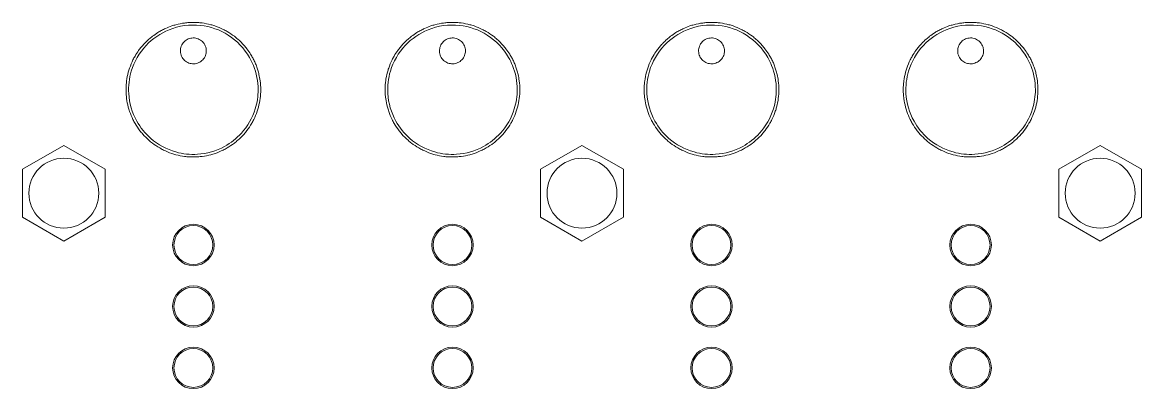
# Model space of a CAD drawing. Header units: millimetres. Extents: x 20 to 1660, y 4 to 1168.
# Drawn here: x 429.2 to 515.6, y 504.3 to 532.6 of the extents above; entities that cross this region are included whole.
import ezdxf

# ---------------------------------------------------------------- set-up
doc = ezdxf.new("R2010")
doc.units = ezdxf.units.MM
doc.header["$LTSCALE"] = 4
doc.layers.add('Visible Edges(A H Standard)', color=7, linetype='Continuous', lineweight=18)

msp = doc.modelspace()

# ---------------------------------------------------------------- linework, layer by layer
at = {"layer": 'Visible Edges(A H Standard)'}
for p, q in [((432.376, 523.05), (429.176, 521.202)), ((435.576, 521.202), (432.376, 523.05)), ((472.376, 523.05), (469.176, 521.202)), ((475.576, 521.202), (472.376, 523.05)), ((512.376, 523.05), (509.176, 521.202)), ((515.576, 521.202), (512.376, 523.05)), ((429.176, 521.202), (429.176, 517.507)), ((435.576, 517.507), (435.576, 521.202)), ((469.176, 521.202), (469.176, 517.507)), ((475.576, 517.507), (475.576, 521.202)), ((509.176, 521.202), (509.176, 517.507)), ((515.576, 517.507), (515.576, 521.202)), ((429.176, 517.507), (432.376, 515.659)), ((432.376, 515.659), (435.576, 517.507)), ((469.176, 517.507), (472.376, 515.659)), ((472.376, 515.659), (475.576, 517.507)), ((509.176, 517.507), (512.376, 515.659)), ((512.376, 515.659), (515.576, 517.507))]:
    msp.add_line(p, q, dxfattribs=at)
for centre, radius in [((432.376, 519.355), 2.7), ((472.376, 519.355), 2.7), ((512.376, 519.355), 2.7), ((442.376, 515.355), 1.6), ((442.376, 515.355), 1.5), ((462.376, 515.355), 1.6), ((462.376, 515.355), 1.5), ((482.376, 515.355), 1.6), ((482.376, 515.355), 1.5), ((502.376, 515.355), 1.6), ((502.376, 515.355), 1.5), ((442.376, 510.605), 1.6), ((442.376, 510.605), 1.5), ((462.376, 510.605), 1.6), ((462.376, 510.605), 1.5), ((482.376, 510.605), 1.6), ((482.376, 510.605), 1.5), ((502.376, 510.605), 1.6), ((502.376, 510.605), 1.5), ((442.376, 505.855), 1.6), ((442.376, 505.855), 1.5), ((462.376, 505.855), 1.6), ((462.376, 505.855), 1.5), ((482.376, 505.855), 1.6), ((482.376, 505.855), 1.5), ((502.376, 505.855), 1.6), ((502.376, 505.855), 1.5)]:
    msp.add_circle(centre, radius, dxfattribs=at)
for points, knots in [([(447.576, 527.355), (447.576, 527.129), (447.547, 526.677), (447.436, 526.119), (447.271, 525.574), (447.097, 525.154), (446.83, 524.654), (446.578, 524.276), (446.219, 523.838), (445.898, 523.517), (445.46, 523.157), (445.082, 522.903), (444.58, 522.635), (444.159, 522.461), (443.617, 522.296), (443.171, 522.207), (442.606, 522.151), (442.151, 522.151), (441.587, 522.206), (441.141, 522.294), (440.596, 522.46), (440.176, 522.634), (439.676, 522.901), (439.298, 523.153), (438.858, 523.513), (438.537, 523.835), (438.177, 524.273), (437.924, 524.651), (437.656, 525.153), (437.482, 525.573), (437.318, 526.116), (437.229, 526.561), (437.173, 527.126), (437.173, 527.581), (437.228, 528.145), (437.317, 528.591), (437.482, 529.135), (437.656, 529.556), (437.897, 530.006), (438.082, 530.293), (438.284, 530.566), (438.428, 530.741), (438.656, 530.993), (438.901, 531.23), (439.252, 531.518), (439.533, 531.712), (439.825, 531.887), (440.025, 531.994), (440.332, 532.14), (440.647, 532.265), (441.134, 532.412), (441.58, 532.501), (442.145, 532.557), (442.601, 532.558), (443.167, 532.503), (443.613, 532.414), (444.155, 532.25), (444.575, 532.076), (445.077, 531.808), (445.457, 531.555), (445.895, 531.194), (446.216, 530.873), (446.541, 530.478), (446.735, 530.198), (446.91, 529.906), (447.017, 529.705), (447.138, 529.449), (447.225, 529.241), (447.32, 528.974), (447.385, 528.756), (447.468, 528.426), (447.55, 527.977), (447.576, 527.58), (447.576, 527.355)], [-3.152413, -3.152413, -3.152413, -3.152413, -3.086738, -3.021063, -2.988225, -2.92255, -2.889712, -2.824037, -2.791199, -2.725524, -2.692686, -2.627011, -2.594174, -2.528498, -2.495661, -2.429985, -2.397148, -2.331472, -2.298635, -2.232959, -2.200122, -2.134447, -2.101609, -2.035934, -2.003096, -1.937421, -1.904583, -1.838908, -1.80607, -1.740395, -1.707557, -1.641882, -1.609044, -1.543369, -1.510531, -1.444856, -1.412018, -1.346343, -1.313506, -1.264249, -1.24783, -1.214993, -1.198574, -1.149317, -1.11648, -1.067223, -1.050804, -1.017967, -1.001548, -0.952292, -0.919454, -0.853779, -0.820941, -0.755266, -0.722428, -0.656753, -0.623915, -0.55824, -0.525402, -0.459727, -0.426889, -0.361214, -0.328376, -0.27912, -0.262701, -0.229863, -0.213445, -0.180607, -0.164188, -0.131351, -0.114932, -0.065675, 0, 0, 0, 0]), ([(447.376, 527.355), (447.376, 527.991), (447.25, 528.639), (446.927, 529.438), (446.828, 529.643), (446.314, 530.539), (445.746, 531.136), (444.419, 531.982), (443.681, 532.242), (442.099, 532.415), (441.254, 532.295), (439.833, 531.718), (439.222, 531.299), (438.204, 530.215), (437.807, 529.527), (437.419, 528.227), (437.351, 527.64), (437.429, 526.315), (437.642, 525.581), (438.286, 524.422), (438.652, 523.969), (439.643, 523.103), (440.309, 522.742), (441.566, 522.389), (442.13, 522.329), (443.42, 522.41), (444.139, 522.618), (445.268, 523.238), (445.708, 523.586), (446.567, 524.533), (446.935, 525.176), (447.301, 526.353), (447.376, 526.855), (447.376, 527.355)], [-3.152413, -3.152413, -3.152413, -3.152413, -2.95967, -2.95967, -2.891283, -2.891283, -2.649396, -2.649396, -2.419124, -2.419124, -2.170872, -2.170872, -1.954552, -1.954552, -1.721865, -1.721865, -1.546722, -1.546722, -1.321967, -1.321967, -1.148677, -1.148677, -0.925733, -0.925733, -0.756841, -0.756841, -0.536636, -0.536636, -0.369882, -0.369882, -0.151239, -0.151239, 0, 0, 0, 0]), ([(467.576, 527.355), (467.576, 527.129), (467.547, 526.677), (467.436, 526.119), (467.271, 525.574), (467.097, 525.154), (466.83, 524.654), (466.578, 524.276), (466.219, 523.838), (465.898, 523.517), (465.46, 523.157), (465.082, 522.903), (464.58, 522.635), (464.159, 522.461), (463.617, 522.296), (463.171, 522.207), (462.606, 522.151), (462.151, 522.151), (461.587, 522.206), (461.141, 522.294), (460.596, 522.46), (460.176, 522.634), (459.676, 522.901), (459.298, 523.153), (458.858, 523.513), (458.537, 523.835), (458.177, 524.273), (457.924, 524.651), (457.656, 525.153), (457.482, 525.573), (457.318, 526.116), (457.229, 526.561), (457.173, 527.126), (457.173, 527.581), (457.228, 528.145), (457.317, 528.591), (457.482, 529.135), (457.656, 529.556), (457.897, 530.006), (458.082, 530.293), (458.284, 530.566), (458.428, 530.741), (458.656, 530.993), (458.901, 531.23), (459.252, 531.518), (459.533, 531.712), (459.825, 531.887), (460.025, 531.994), (460.332, 532.14), (460.647, 532.265), (461.134, 532.412), (461.58, 532.501), (462.145, 532.557), (462.601, 532.558), (463.167, 532.503), (463.613, 532.414), (464.155, 532.25), (464.575, 532.076), (465.077, 531.808), (465.457, 531.555), (465.895, 531.194), (466.216, 530.873), (466.541, 530.478), (466.735, 530.198), (466.91, 529.906), (467.017, 529.705), (467.138, 529.449), (467.225, 529.241), (467.32, 528.974), (467.385, 528.756), (467.468, 528.426), (467.55, 527.977), (467.576, 527.58), (467.576, 527.355)], [-3.152413, -3.152413, -3.152413, -3.152413, -3.086738, -3.021063, -2.988225, -2.92255, -2.889712, -2.824037, -2.791199, -2.725524, -2.692686, -2.627011, -2.594174, -2.528498, -2.495661, -2.429985, -2.397148, -2.331472, -2.298635, -2.232959, -2.200122, -2.134447, -2.101609, -2.035934, -2.003096, -1.937421, -1.904583, -1.838908, -1.80607, -1.740395, -1.707557, -1.641882, -1.609044, -1.543369, -1.510531, -1.444856, -1.412018, -1.346343, -1.313506, -1.264249, -1.24783, -1.214993, -1.198574, -1.149317, -1.11648, -1.067223, -1.050804, -1.017967, -1.001548, -0.952292, -0.919454, -0.853779, -0.820941, -0.755266, -0.722428, -0.656753, -0.623915, -0.55824, -0.525402, -0.459727, -0.426889, -0.361214, -0.328376, -0.27912, -0.262701, -0.229863, -0.213445, -0.180607, -0.164188, -0.131351, -0.114932, -0.065675, 0, 0, 0, 0]), ([(467.376, 527.355), (467.376, 527.991), (467.25, 528.639), (466.927, 529.438), (466.828, 529.643), (466.314, 530.539), (465.746, 531.136), (464.419, 531.982), (463.681, 532.242), (462.099, 532.415), (461.254, 532.295), (459.833, 531.718), (459.222, 531.299), (458.204, 530.215), (457.807, 529.527), (457.419, 528.227), (457.351, 527.64), (457.429, 526.315), (457.642, 525.581), (458.286, 524.422), (458.652, 523.969), (459.643, 523.103), (460.309, 522.742), (461.566, 522.389), (462.13, 522.329), (463.42, 522.41), (464.139, 522.618), (465.268, 523.238), (465.708, 523.586), (466.567, 524.533), (466.935, 525.176), (467.301, 526.353), (467.376, 526.855), (467.376, 527.355)], [-3.152413, -3.152413, -3.152413, -3.152413, -2.95967, -2.95967, -2.891283, -2.891283, -2.649396, -2.649396, -2.419124, -2.419124, -2.170872, -2.170872, -1.954552, -1.954552, -1.721865, -1.721865, -1.546722, -1.546722, -1.321967, -1.321967, -1.148677, -1.148677, -0.925733, -0.925733, -0.756841, -0.756841, -0.536636, -0.536636, -0.369882, -0.369882, -0.151239, -0.151239, 0, 0, 0, 0]), ([(487.576, 527.355), (487.576, 527.129), (487.547, 526.677), (487.436, 526.119), (487.271, 525.574), (487.097, 525.154), (486.83, 524.654), (486.578, 524.276), (486.219, 523.838), (485.898, 523.517), (485.46, 523.157), (485.082, 522.903), (484.58, 522.635), (484.159, 522.461), (483.617, 522.296), (483.171, 522.207), (482.606, 522.151), (482.151, 522.151), (481.587, 522.206), (481.141, 522.294), (480.596, 522.46), (480.176, 522.634), (479.676, 522.901), (479.298, 523.153), (478.858, 523.513), (478.537, 523.835), (478.177, 524.273), (477.924, 524.651), (477.656, 525.153), (477.482, 525.573), (477.318, 526.116), (477.229, 526.561), (477.173, 527.126), (477.173, 527.581), (477.228, 528.145), (477.317, 528.591), (477.482, 529.135), (477.656, 529.556), (477.897, 530.006), (478.082, 530.293), (478.284, 530.566), (478.428, 530.741), (478.656, 530.993), (478.901, 531.23), (479.252, 531.518), (479.533, 531.712), (479.825, 531.887), (480.025, 531.994), (480.332, 532.14), (480.647, 532.265), (481.134, 532.412), (481.58, 532.501), (482.145, 532.557), (482.601, 532.558), (483.167, 532.503), (483.613, 532.414), (484.155, 532.25), (484.575, 532.076), (485.077, 531.808), (485.457, 531.555), (485.895, 531.194), (486.216, 530.873), (486.541, 530.478), (486.735, 530.198), (486.91, 529.906), (487.017, 529.705), (487.138, 529.449), (487.225, 529.241), (487.32, 528.974), (487.385, 528.756), (487.468, 528.426), (487.55, 527.977), (487.576, 527.58), (487.576, 527.355)], [-3.152413, -3.152413, -3.152413, -3.152413, -3.086738, -3.021063, -2.988225, -2.92255, -2.889712, -2.824037, -2.791199, -2.725524, -2.692686, -2.627011, -2.594174, -2.528498, -2.495661, -2.429985, -2.397148, -2.331472, -2.298635, -2.232959, -2.200122, -2.134447, -2.101609, -2.035934, -2.003096, -1.937421, -1.904583, -1.838908, -1.80607, -1.740395, -1.707557, -1.641882, -1.609044, -1.543369, -1.510531, -1.444856, -1.412018, -1.346343, -1.313506, -1.264249, -1.24783, -1.214993, -1.198574, -1.149317, -1.11648, -1.067223, -1.050804, -1.017967, -1.001548, -0.952292, -0.919454, -0.853779, -0.820941, -0.755266, -0.722428, -0.656753, -0.623915, -0.55824, -0.525402, -0.459727, -0.426889, -0.361214, -0.328376, -0.27912, -0.262701, -0.229863, -0.213445, -0.180607, -0.164188, -0.131351, -0.114932, -0.065675, 0, 0, 0, 0]), ([(487.376, 527.355), (487.376, 527.991), (487.25, 528.639), (486.927, 529.438), (486.828, 529.643), (486.314, 530.539), (485.746, 531.136), (484.419, 531.982), (483.681, 532.242), (482.099, 532.415), (481.254, 532.295), (479.833, 531.718), (479.222, 531.299), (478.204, 530.215), (477.807, 529.527), (477.419, 528.227), (477.351, 527.64), (477.429, 526.315), (477.642, 525.581), (478.286, 524.422), (478.652, 523.969), (479.643, 523.103), (480.309, 522.742), (481.566, 522.389), (482.13, 522.329), (483.42, 522.41), (484.139, 522.618), (485.268, 523.238), (485.708, 523.586), (486.567, 524.533), (486.935, 525.176), (487.301, 526.353), (487.376, 526.855), (487.376, 527.355)], [-3.152413, -3.152413, -3.152413, -3.152413, -2.95967, -2.95967, -2.891283, -2.891283, -2.649396, -2.649396, -2.419124, -2.419124, -2.170872, -2.170872, -1.954552, -1.954552, -1.721865, -1.721865, -1.546722, -1.546722, -1.321967, -1.321967, -1.148677, -1.148677, -0.925733, -0.925733, -0.756841, -0.756841, -0.536636, -0.536636, -0.369882, -0.369882, -0.151239, -0.151239, 0, 0, 0, 0]), ([(507.576, 527.355), (507.576, 527.129), (507.547, 526.677), (507.436, 526.119), (507.271, 525.574), (507.097, 525.154), (506.83, 524.654), (506.578, 524.276), (506.219, 523.838), (505.898, 523.517), (505.46, 523.157), (505.082, 522.903), (504.58, 522.635), (504.159, 522.461), (503.617, 522.296), (503.171, 522.207), (502.606, 522.151), (502.151, 522.151), (501.587, 522.206), (501.141, 522.294), (500.596, 522.46), (500.176, 522.634), (499.676, 522.901), (499.298, 523.153), (498.858, 523.513), (498.537, 523.835), (498.177, 524.273), (497.924, 524.651), (497.656, 525.153), (497.482, 525.573), (497.318, 526.116), (497.229, 526.561), (497.173, 527.126), (497.173, 527.581), (497.228, 528.145), (497.317, 528.591), (497.482, 529.135), (497.656, 529.556), (497.897, 530.006), (498.082, 530.293), (498.284, 530.566), (498.428, 530.741), (498.656, 530.993), (498.901, 531.23), (499.252, 531.518), (499.533, 531.712), (499.825, 531.887), (500.025, 531.994), (500.332, 532.14), (500.647, 532.265), (501.134, 532.412), (501.58, 532.501), (502.145, 532.557), (502.601, 532.558), (503.167, 532.503), (503.613, 532.414), (504.155, 532.25), (504.575, 532.076), (505.077, 531.808), (505.457, 531.555), (505.895, 531.194), (506.216, 530.873), (506.541, 530.478), (506.735, 530.198), (506.91, 529.906), (507.017, 529.705), (507.138, 529.449), (507.225, 529.241), (507.32, 528.974), (507.385, 528.756), (507.468, 528.426), (507.55, 527.977), (507.576, 527.58), (507.576, 527.355)], [-3.152413, -3.152413, -3.152413, -3.152413, -3.086738, -3.021063, -2.988225, -2.92255, -2.889712, -2.824037, -2.791199, -2.725524, -2.692686, -2.627011, -2.594174, -2.528498, -2.495661, -2.429985, -2.397148, -2.331472, -2.298635, -2.232959, -2.200122, -2.134447, -2.101609, -2.035934, -2.003096, -1.937421, -1.904583, -1.838908, -1.80607, -1.740395, -1.707557, -1.641882, -1.609044, -1.543369, -1.510531, -1.444856, -1.412018, -1.346343, -1.313506, -1.264249, -1.24783, -1.214993, -1.198574, -1.149317, -1.11648, -1.067223, -1.050804, -1.017967, -1.001548, -0.952292, -0.919454, -0.853779, -0.820941, -0.755266, -0.722428, -0.656753, -0.623915, -0.55824, -0.525402, -0.459727, -0.426889, -0.361214, -0.328376, -0.27912, -0.262701, -0.229863, -0.213445, -0.180607, -0.164188, -0.131351, -0.114932, -0.065675, 0, 0, 0, 0]), ([(507.376, 527.355), (507.376, 527.991), (507.25, 528.639), (506.927, 529.438), (506.828, 529.643), (506.314, 530.539), (505.746, 531.136), (504.419, 531.982), (503.681, 532.242), (502.099, 532.415), (501.254, 532.295), (499.833, 531.718), (499.222, 531.299), (498.204, 530.215), (497.807, 529.527), (497.419, 528.227), (497.351, 527.64), (497.429, 526.315), (497.642, 525.581), (498.286, 524.422), (498.652, 523.969), (499.643, 523.103), (500.309, 522.742), (501.566, 522.389), (502.13, 522.329), (503.42, 522.41), (504.139, 522.618), (505.268, 523.238), (505.708, 523.586), (506.567, 524.533), (506.935, 525.176), (507.301, 526.353), (507.376, 526.855), (507.376, 527.355)], [-3.152413, -3.152413, -3.152413, -3.152413, -2.95967, -2.95967, -2.891283, -2.891283, -2.649396, -2.649396, -2.419124, -2.419124, -2.170872, -2.170872, -1.954552, -1.954552, -1.721865, -1.721865, -1.546722, -1.546722, -1.321967, -1.321967, -1.148677, -1.148677, -0.925733, -0.925733, -0.756841, -0.756841, -0.536636, -0.536636, -0.369882, -0.369882, -0.151239, -0.151239, 0, 0, 0, 0]), ([(443.376, 530.355), (443.376, 530.236), (443.355, 530.119), (443.268, 529.883), (443.197, 529.768), (443.016, 529.575), (442.909, 529.498), (442.671, 529.39), (442.543, 529.36), (442.282, 529.35), (442.152, 529.371), (441.906, 529.462), (441.793, 529.531), (441.599, 529.711), (441.52, 529.821), (441.41, 530.064), (441.38, 530.196), (441.373, 530.463), (441.397, 530.596), (441.494, 530.844), (441.568, 530.958), (441.752, 531.147), (441.861, 531.222), (442.102, 531.325), (442.231, 531.352), (442.492, 531.356), (442.622, 531.333), (442.867, 531.236), (442.979, 531.163), (443.17, 530.978), (443.246, 530.866), (443.35, 530.62), (443.376, 530.488), (443.376, 530.355)], [-0.6310569, -0.6310569, -0.6310569, -0.6310569, -0.5955378, -0.5955378, -0.5553529, -0.5553529, -0.5160884, -0.5160884, -0.4769027, -0.4769027, -0.4376905, -0.4376905, -0.3983709, -0.3983709, -0.3581829, -0.3581829, -0.3180201, -0.3180201, -0.2778887, -0.2778887, -0.2377565, -0.2377565, -0.1984778, -0.1984778, -0.1592367, -0.1592367, -0.1199965, -0.1199965, -0.0802642, -0.0802642, -0.0401301, -0.0401301, 0, 0, 0, 0]), ([(463.376, 530.355), (463.376, 530.236), (463.355, 530.119), (463.268, 529.883), (463.197, 529.768), (463.016, 529.575), (462.909, 529.498), (462.671, 529.39), (462.543, 529.36), (462.282, 529.35), (462.152, 529.371), (461.906, 529.462), (461.793, 529.531), (461.599, 529.711), (461.52, 529.821), (461.41, 530.064), (461.38, 530.196), (461.373, 530.463), (461.397, 530.596), (461.494, 530.844), (461.568, 530.958), (461.752, 531.147), (461.861, 531.222), (462.102, 531.325), (462.231, 531.352), (462.492, 531.356), (462.622, 531.333), (462.867, 531.236), (462.979, 531.163), (463.17, 530.978), (463.246, 530.866), (463.35, 530.62), (463.376, 530.488), (463.376, 530.355)], [-0.6310569, -0.6310569, -0.6310569, -0.6310569, -0.5955378, -0.5955378, -0.5553529, -0.5553529, -0.5160884, -0.5160884, -0.4769027, -0.4769027, -0.4376905, -0.4376905, -0.3983709, -0.3983709, -0.3581829, -0.3581829, -0.3180201, -0.3180201, -0.2778887, -0.2778887, -0.2377565, -0.2377565, -0.1984778, -0.1984778, -0.1592367, -0.1592367, -0.1199965, -0.1199965, -0.0802642, -0.0802642, -0.0401301, -0.0401301, 0, 0, 0, 0]), ([(483.376, 530.355), (483.376, 530.236), (483.355, 530.119), (483.268, 529.883), (483.197, 529.768), (483.016, 529.575), (482.909, 529.498), (482.671, 529.39), (482.543, 529.36), (482.282, 529.35), (482.152, 529.371), (481.906, 529.462), (481.793, 529.531), (481.599, 529.711), (481.52, 529.821), (481.41, 530.064), (481.38, 530.196), (481.373, 530.463), (481.397, 530.596), (481.494, 530.844), (481.568, 530.958), (481.752, 531.147), (481.861, 531.222), (482.102, 531.325), (482.231, 531.352), (482.492, 531.356), (482.622, 531.333), (482.867, 531.236), (482.979, 531.163), (483.17, 530.978), (483.246, 530.866), (483.35, 530.62), (483.376, 530.488), (483.376, 530.355)], [-0.6310569, -0.6310569, -0.6310569, -0.6310569, -0.5955378, -0.5955378, -0.5553529, -0.5553529, -0.5160884, -0.5160884, -0.4769027, -0.4769027, -0.4376905, -0.4376905, -0.3983709, -0.3983709, -0.3581829, -0.3581829, -0.3180201, -0.3180201, -0.2778887, -0.2778887, -0.2377565, -0.2377565, -0.1984778, -0.1984778, -0.1592367, -0.1592367, -0.1199965, -0.1199965, -0.0802642, -0.0802642, -0.0401301, -0.0401301, 0, 0, 0, 0]), ([(503.376, 530.355), (503.376, 530.236), (503.355, 530.119), (503.268, 529.883), (503.197, 529.768), (503.016, 529.575), (502.909, 529.498), (502.671, 529.39), (502.543, 529.36), (502.282, 529.35), (502.152, 529.371), (501.906, 529.462), (501.793, 529.531), (501.599, 529.711), (501.52, 529.821), (501.41, 530.064), (501.38, 530.196), (501.373, 530.463), (501.397, 530.596), (501.494, 530.844), (501.568, 530.958), (501.752, 531.147), (501.861, 531.222), (502.102, 531.325), (502.231, 531.352), (502.492, 531.356), (502.622, 531.333), (502.867, 531.236), (502.979, 531.163), (503.17, 530.978), (503.246, 530.866), (503.35, 530.62), (503.376, 530.488), (503.376, 530.355)], [-0.6310569, -0.6310569, -0.6310569, -0.6310569, -0.5955378, -0.5955378, -0.5553529, -0.5553529, -0.5160884, -0.5160884, -0.4769027, -0.4769027, -0.4376905, -0.4376905, -0.3983709, -0.3983709, -0.3581829, -0.3581829, -0.3180201, -0.3180201, -0.2778887, -0.2778887, -0.2377565, -0.2377565, -0.1984778, -0.1984778, -0.1592367, -0.1592367, -0.1199965, -0.1199965, -0.0802642, -0.0802642, -0.0401301, -0.0401301, 0, 0, 0, 0])]:
    msp.add_open_spline(points, degree=3, knots=knots, dxfattribs=at)

doc.saveas('drawing.dxf')
